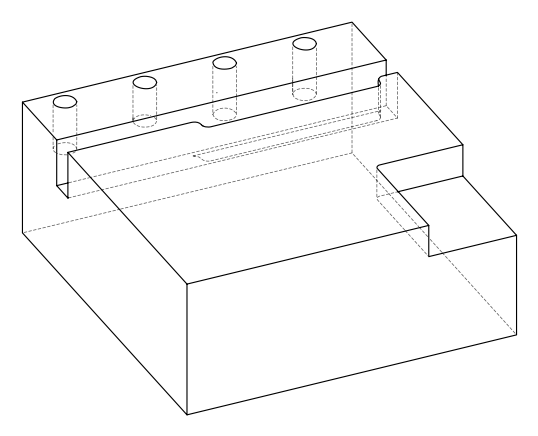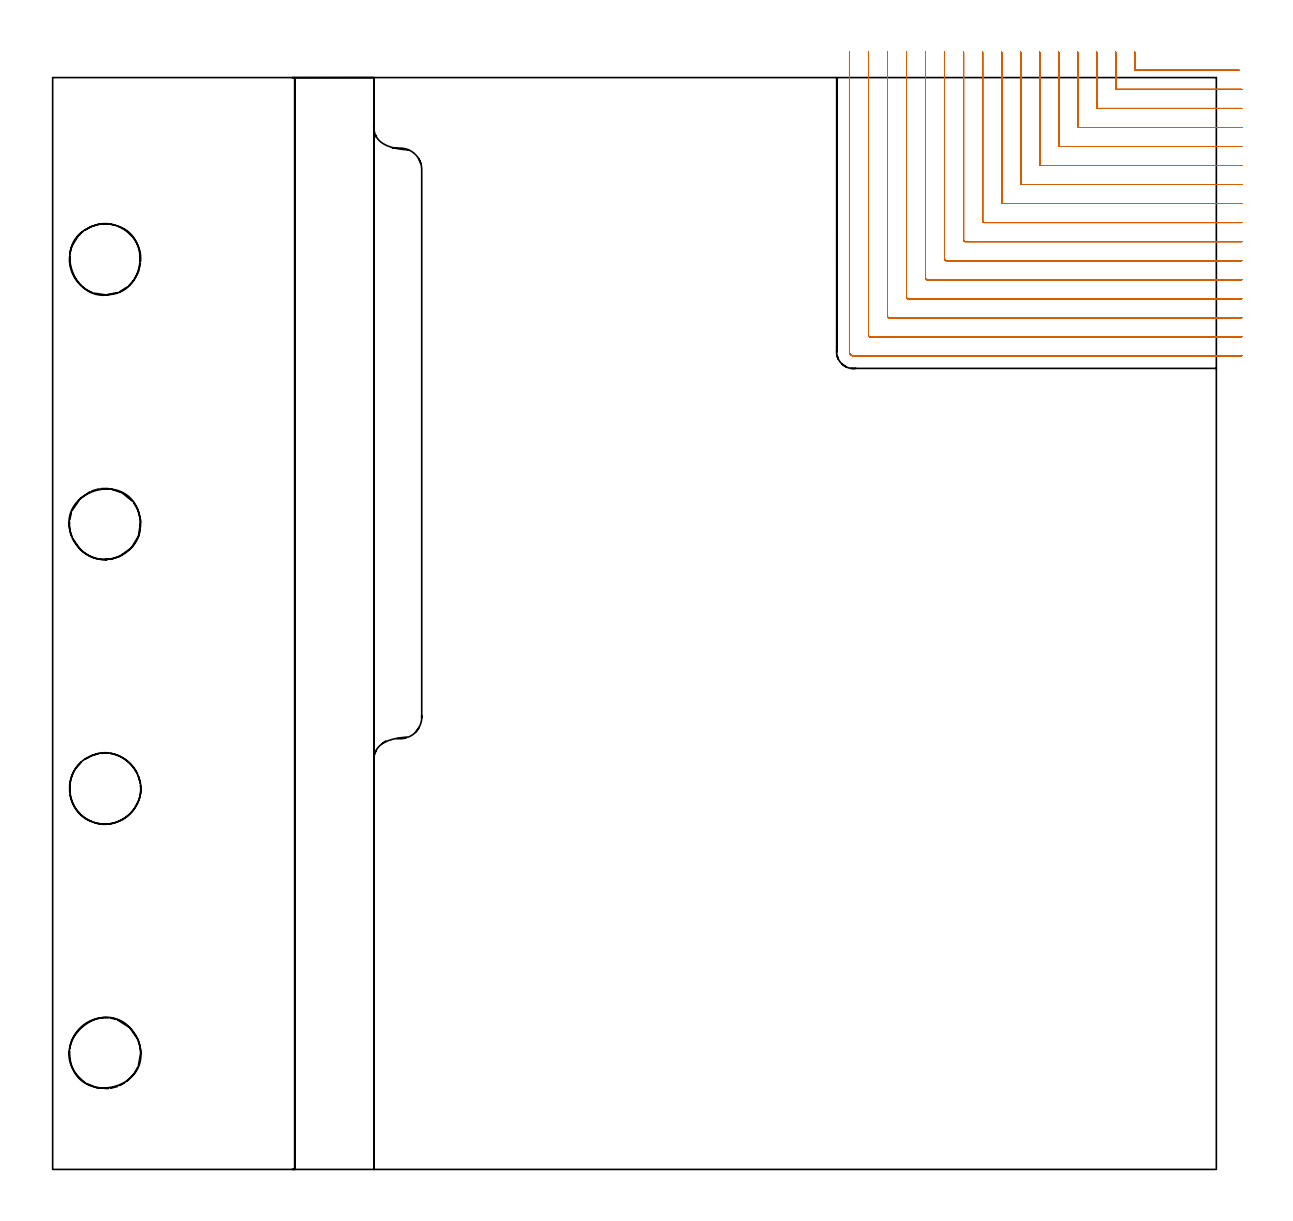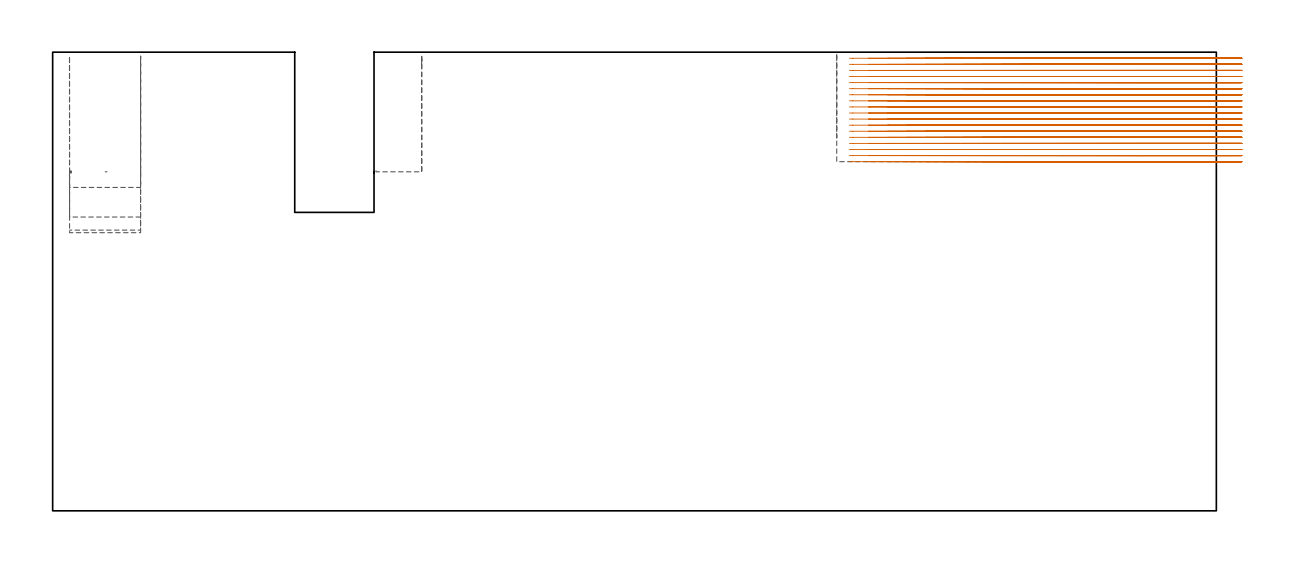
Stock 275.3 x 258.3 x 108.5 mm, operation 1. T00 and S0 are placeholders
(PLAN: 7 operations, 3 tool changes, 97.9 min)
(1 MILL_CORNER_NOTCH_RECTANGULAR | CORNER_NOTCH_RECTANGULAR | NXT0201_008 | Follow Part, ap 1.5, ae 75% | 62.71 min | 159947 mm3)
(2 MILL_OPEN_POCKET | POCKET_OPEN | NXT0201_010 | Follow Part, ap 2.5, ae 75% | 27.7 min | 206511 mm3)
(3 MILL_RECTANGULAR_SLOT | SLOT_RECTANGULAR | NXT0201_012 | Follow Part, ap 4, ae 75% | 3.57 min | 46383 mm3)
(4 MILL_BLIND_HOLE_FROM_SOLID_MATERIAL | STEP1POCKET | NXT0201_011 | Spiral | 0.98 min | 2378 mm3)
(5 MILL_BLIND_HOLE_FROM_SOLID_MATERIAL_1 | STEP1POCKET_1 | NXT0201_011 | Spiral | 0.78 min | 836 mm3)
(6 MILL_BLIND_HOLE_FROM_SOLID_MATERIAL_2 | STEP1POCKET_2 | NXT0201_011 | Spiral | 1.08 min | 3192 mm3)
(7 MILL_BLIND_HOLE_FROM_SOLID_MATERIAL_3 | STEP1POCKET_3 | NXT0201_011 | Spiral | 1.08 min | 3063 mm3)
(TOOL NXT0201_008 | ENDMILL 6mm [2P460-0600-NA 1630] | D6 FL26 Z6)
(TOOL NXT0201_010 | ENDMILL 10mm [2P460-1000-NA 1630] | D10 FL30 Z6)
(TOOL NXT0201_012 | ENDMILL 16mm [2P460-1600-NA 1630] | D16 FL38 Z6)
(TOOL NXT0201_011 | ENDMILL 12mm [2P460-1200-NA 1630] | D12 FL38 Z6)
(OP 1 MILL_CORNER_NOTCH_RECTANGULAR)
G17 G21 G94 G90
T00 M6
G54
G17 G0 G90 X256. Y264.3 S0 M3
G43 Z118.5 H1
Z107.061
G94 G1 Y261.3 F250.
Y260.296 F500.
G3 X256.296 Y260. R0.3
G1 X277.772
X280.772 F250.
G0 Z118.5
X251.5 Y264.3
Z107.061
G1 Y261.3
Y255.796 F500.
G3 X251.796 Y255.5 R0.3
G1 X278.3
X281.3 F250.
G0 Z118.5
X247. Y264.3
Z107.061
G1 Y261.3
Y251.296 F500.
G3 X247.296 Y251. R0.3
G1 X278.3
X281.3 F250.
G0 Z118.5
X242.5 Y264.3
Z107.061
G1 Y261.3
Y246.796 F500.
G3 X242.796 Y246.5 R0.3
G1 X278.3
X281.3 F250.
G0 Z118.5
X238. Y264.3
Z107.061
G1 Y261.3
Y242.296 F500.
G3 X238.296 Y242. R0.3
G1 X278.3
X281.3 F250.
G0 Z118.5
X233.5 Y264.3
Z107.061
G1 Y261.3
Y237.796 F500.
G3 X233.796 Y237.5 R0.3
G1 X278.3
X281.3 F250.
G0 Z118.5
X229. Y264.3
Z107.061
G1 Y261.3
Y233.297 F500.
G3 X229.297 Y233. R0.3
G1 X278.3
X281.3 F250.
G0 Z118.5
X224.5 Y264.3
Z107.061
G1 Y261.3
Y228.797 F500.
G3 X224.797 Y228.5 R0.3
G1 X278.3
X281.3 F250.
G0 Z118.5
X220. Y264.3
Z107.061
G1 Y261.3
Y224.297 F500.
G3 X220.297 Y224. R0.3
G1 X278.3
X281.3 F250.
G0 Z118.5
X215.5 Y264.3
Z107.061
G1 Y261.3
Y219.797 F500.
G3 X215.797 Y219.5 R0.3
G1 X278.3
X281.3 F250.
G0 Z118.5
X211. Y264.3
Z107.061
G1 Y261.3
Y215.297 F500.
G3 X211.297 Y215. R0.3
G1 X278.3
X281.3 F250.
G0 Z118.5
X206.5 Y264.3
Z107.061
G1 Y261.3
Y210.797 F500.
G3 X206.797 Y210.5 R0.3
G1 X278.3
X281.3 F250.
G0 Z118.5
X202. Y264.3
Z107.061
G1 Y261.3
Y206.298 F500.
G3 X202.298 Y206. R0.3
G1 X278.3
X281.3 F250.
G0 Z118.5
X197.5 Y264.3
Z107.061
G1 Y261.3
Y201.798 F500.
G3 X197.798 Y201.5 R0.3
G1 X278.3
X281.3 F250.
G0 Z118.5
X193. Y264.3
Z107.061
G1 Y261.3
Y197.298 F500.
G3 X193.298 Y197. R0.3
G1 X278.3
X281.3 F250.
G0 Z118.5
X188.5 Y264.3
Z107.061
G1 Y261.3
Y193.3 F500.
G3 X189.3 Y192.5 R0.8
G1 X278.3
X281.3 F250.
G0 Z118.5
X256. Y264.3
Z105.622
G1 Y261.3
Y260.296 F500.
G3 X256.296 Y260. R0.3
G1 X277.772
X280.772 F250.
G0 Z118.5
X251.5 Y264.3
Z105.622
G1 Y261.3
Y255.796 F500.
G3 X251.796 Y255.5 R0.3
G1 X278.3
X281.3 F250.
G0 Z118.5
X247. Y264.3
Z105.622
G1 Y261.3
Y251.296 F500.
G3 X247.296 Y251. R0.3
G1 X278.3
X281.3 F250.
G0 Z118.5
X242.5 Y264.3
Z105.622
G1 Y261.3
Y246.796 F500.
G3 X242.796 Y246.5 R0.3
G1 X278.3
X281.3 F250.
G0 Z118.5
X238. Y264.3
Z105.622
G1 Y261.3
Y242.296 F500.
G3 X238.296 Y242. R0.3
G1 X278.3
X281.3 F250.
G0 Z118.5
X233.5 Y264.3
Z105.622
G1 Y261.3
Y237.796 F500.
G3 X233.796 Y237.5 R0.3
G1 X278.3
X281.3 F250.
G0 Z118.5
X229. Y264.3
Z105.622
G1 Y261.3
Y233.297 F500.
G3 X229.297 Y233. R0.3
G1 X278.3
X281.3 F250.
G0 Z118.5
X224.5 Y264.3
Z105.622
G1 Y261.3
Y228.797 F500.
G3 X224.797 Y228.5 R0.3
G1 X278.3
X281.3 F250.
G0 Z118.5
X220. Y264.3
Z105.622
G1 Y261.3
Y224.297 F500.
G3 X220.297 Y224. R0.3
G1 X278.3
X281.3 F250.
G0 Z118.5
X215.5 Y264.3
Z105.622
G1 Y261.3
Y219.797 F500.
G3 X215.797 Y219.5 R0.3
G1 X278.3
X281.3 F250.
G0 Z118.5
X211. Y264.3
Z105.622
G1 Y261.3
Y215.297 F500.
G3 X211.297 Y215. R0.3
G1 X278.3
X281.3 F250.
G0 Z118.5
X206.5 Y264.3
Z105.622
G1 Y261.3
Y210.797 F500.
G3 X206.797 Y210.5 R0.3
G1 X278.3
X281.3 F250.
G0 Z118.5
X202. Y264.3
Z105.622
G1 Y261.3
Y206.298 F500.
G3 X202.298 Y206. R0.3
G1 X278.3
X281.3 F250.
G0 Z118.5
X197.5 Y264.3
Z105.622
G1 Y261.3
Y201.798 F500.
G3 X197.798 Y201.5 R0.3
G1 X278.3
X281.3 F250.
G0 Z118.5
X193. Y264.3
Z105.622
G1 Y261.3
Y197.298 F500.
G3 X193.298 Y197. R0.3
G1 X278.3
X281.3 F250.
G0 Z118.5
X188.5 Y264.3
Z105.622
G1 Y261.3
Y193.3 F500.
G3 X189.3 Y192.5 R0.8
G1 X278.3
X281.3 F250.
G0 Z118.5
X256. Y264.3
Z104.183
G1 Y261.3
Y260.296 F500.
G3 X256.296 Y260. R0.3
G1 X277.772
X280.772 F250.
G0 Z118.5
X251.5 Y264.3
Z104.183
G1 Y261.3
Y255.796 F500.
G3 X251.796 Y255.5 R0.3
G1 X278.3
X281.3 F250.
G0 Z118.5
X247. Y264.3
Z104.183
G1 Y261.3
Y251.296 F500.
G3 X247.296 Y251. R0.3
G1 X278.3
X281.3 F250.
G0 Z118.5
X242.5 Y264.3
Z104.183
G1 Y261.3
Y246.796 F500.
G3 X242.796 Y246.5 R0.3
G1 X278.3
X281.3 F250.
G0 Z118.5
X238. Y264.3
Z104.183
G1 Y261.3
Y242.296 F500.
G3 X238.296 Y242. R0.3
G1 X278.3
X281.3 F250.
G0 Z118.5
X233.5 Y264.3
Z104.183
G1 Y261.3
Y237.796 F500.
G3 X233.796 Y237.5 R0.3
G1 X278.3
X281.3 F250.
G0 Z118.5
X229. Y264.3
Z104.183
G1 Y261.3
Y233.297 F500.
G3 X229.297 Y233. R0.3
G1 X278.3
X281.3 F250.
G0 Z118.5
X224.5 Y264.3
Z104.183
G1 Y261.3
Y228.797 F500.
G3 X224.797 Y228.5 R0.3
G1 X278.3
X281.3 F250.
G0 Z118.5
X220. Y264.3
Z104.183
G1 Y261.3
Y224.297 F500.
G3 X220.297 Y224. R0.3
G1 X278.3
X281.3 F250.
G0 Z118.5
X215.5 Y264.3
Z104.183
G1 Y261.3
Y219.797 F500.
G3 X215.797 Y219.5 R0.3
G1 X278.3
X281.3 F250.
G0 Z118.5
X211. Y264.3
Z104.183
G1 Y261.3
Y215.297 F500.
G3 X211.297 Y215. R0.3
G1 X278.3
X281.3 F250.
G0 Z118.5
X206.5 Y264.3
Z104.183
G1 Y261.3
Y210.797 F500.
G3 X206.797 Y210.5 R0.3
G1 X278.3
X281.3 F250.
G0 Z118.5
X202. Y264.3
Z104.183
G1 Y261.3
Y206.298 F500.
G3 X202.298 Y206. R0.3
G1 X278.3
X281.3 F250.
G0 Z118.5
X197.5 Y264.3
Z104.183
G1 Y261.3
Y201.798 F500.
G3 X197.798 Y201.5 R0.3
G1 X278.3
X281.3 F250.
G0 Z118.5
X193. Y264.3
Z104.183
G1 Y261.3
Y197.298 F500.
G3 X193.298 Y197. R0.3
G1 X278.3
X281.3 F250.
G0 Z118.5
X188.5 Y264.3
Z104.183
G1 Y261.3
Y193.3 F500.
G3 X189.3 Y192.5 R0.8
G1 X278.3
X281.3 F250.
G0 Z118.5
X256. Y264.3
Z102.744
G1 Y261.3
Y260.296 F500.
G3 X256.296 Y260. R0.3
G1 X277.772
X280.772 F250.
G0 Z118.5
X251.5 Y264.3
Z102.744
G1 Y261.3
Y255.796 F500.
G3 X251.796 Y255.5 R0.3
G1 X278.3
X281.3 F250.
G0 Z118.5
X247. Y264.3
Z102.744
G1 Y261.3
Y251.296 F500.
G3 X247.296 Y251. R0.3
G1 X278.3
X281.3 F250.
G0 Z118.5
X242.5 Y264.3
Z102.744
G1 Y261.3
Y246.796 F500.
G3 X242.796 Y246.5 R0.3
G1 X278.3
X281.3 F250.
G0 Z118.5
X238. Y264.3
Z102.744
G1 Y261.3
Y242.296 F500.
G3 X238.296 Y242. R0.3
G1 X278.3
X281.3 F250.
G0 Z118.5
X233.5 Y264.3
Z102.744
G1 Y261.3
Y237.796 F500.
G3 X233.796 Y237.5 R0.3
G1 X278.3
X281.3 F250.
G0 Z118.5
X229. Y264.3
Z102.744
G1 Y261.3
Y233.297 F500.
G3 X229.297 Y233. R0.3
G1 X278.3
X281.3 F250.
G0 Z118.5
X224.5 Y264.3
Z102.744
G1 Y261.3
Y228.797 F500.
G3 X224.797 Y228.5 R0.3
G1 X278.3
X281.3 F250.
G0 Z118.5
X220. Y264.3
Z102.744
G1 Y261.3
Y224.297 F500.
G3 X220.297 Y224. R0.3
G1 X278.3
X281.3 F250.
G0 Z118.5
X215.5 Y264.3
Z102.744
G1 Y261.3
Y219.797 F500.
G3 X215.797 Y219.5 R0.3
G1 X278.3
X281.3 F250.
G0 Z118.5
X211. Y264.3
Z102.744
G1 Y261.3
Y215.297 F500.
G3 X211.297 Y215. R0.3
G1 X278.3
X281.3 F250.
G0 Z118.5
X206.5 Y264.3
Z102.744
G1 Y261.3
Y210.797 F500.
G3 X206.797 Y210.5 R0.3
G1 X278.3
X281.3 F250.
G0 Z118.5
X202. Y264.3
Z102.744
G1 Y261.3
Y206.298 F500.
G3 X202.298 Y206. R0.3
G1 X278.3
X281.3 F250.
G0 Z118.5
X197.5 Y264.3
Z102.744
G1 Y261.3
Y201.798 F500.
G3 X197.798 Y201.5 R0.3
G1 X278.3
X281.3 F250.
G0 Z118.5
X193. Y264.3
Z102.744
G1 Y261.3
Y197.298 F500.
G3 X193.298 Y197. R0.3
G1 X278.3
X281.3 F250.
G0 Z118.5
X188.5 Y264.3
Z102.744
G1 Y261.3
Y193.3 F500.
G3 X189.3 Y192.5 R0.8
G1 X278.3
X281.3 F250.
G0 Z118.5
X256. Y264.3
Z101.305
G1 Y261.3
Y260.296 F500.
G3 X256.296 Y260. R0.3
G1 X277.772
X280.772 F250.
G0 Z118.5
X251.5 Y264.3
Z101.305
G1 Y261.3
Y255.796 F500.
G3 X251.796 Y255.5 R0.3
G1 X278.3
X281.3 F250.
G0 Z118.5
X247. Y264.3
Z101.305
G1 Y261.3
Y251.296 F500.
G3 X247.296 Y251. R0.3
G1 X278.3
X281.3 F250.
G0 Z118.5
X242.5 Y264.3
Z101.305
G1 Y261.3
Y246.796 F500.
G3 X242.796 Y246.5 R0.3
G1 X278.3
X281.3 F250.
G0 Z118.5
X238. Y264.3
Z101.305
G1 Y261.3
Y242.296 F500.
G3 X238.296 Y242. R0.3
G1 X278.3
X281.3 F250.
G0 Z118.5
X233.5 Y264.3
Z101.305
G1 Y261.3
Y237.796 F500.
G3 X233.796 Y237.5 R0.3
G1 X278.3
X281.3 F250.
G0 Z118.5
X229. Y264.3
Z101.305
G1 Y261.3
Y233.297 F500.
G3 X229.297 Y233. R0.3
G1 X278.3
X281.3 F250.
G0 Z118.5
X224.5 Y264.3
Z101.305
G1 Y261.3
Y228.797 F500.
G3 X224.797 Y228.5 R0.3
G1 X278.3
X281.3 F250.
G0 Z118.5
X220. Y264.3
Z101.305
G1 Y261.3
Y224.297 F500.
G3 X220.297 Y224. R0.3
G1 X278.3
X281.3 F250.
G0 Z118.5
X215.5 Y264.3
Z101.305
G1 Y261.3
Y219.797 F500.
G3 X215.797 Y219.5 R0.3
G1 X278.3
X281.3 F250.
G0 Z118.5
X211. Y264.3
Z101.305
G1 Y261.3
Y215.297 F500.
G3 X211.297 Y215. R0.3
G1 X278.3
X281.3 F250.
G0 Z118.5
X206.5 Y264.3
Z101.305
G1 Y261.3
Y210.797 F500.
G3 X206.797 Y210.5 R0.3
G1 X278.3
X281.3 F250.
G0 Z118.5
X202. Y264.3
Z101.305
G1 Y261.3
Y206.298 F500.
G3 X202.298 Y206. R0.3
G1 X278.3
X281.3 F250.
G0 Z118.5
X197.5 Y264.3
Z101.305
G1 Y261.3
Y201.798 F500.
G3 X197.798 Y201.5 R0.3
G1 X278.3
X281.3 F250.
G0 Z118.5
X193. Y264.3
Z101.305
G1 Y261.3
Y197.298 F500.
G3 X193.298 Y197. R0.3
G1 X278.3
X281.3 F250.
G0 Z118.5
X188.5 Y264.3
Z101.305
G1 Y261.3
Y193.3 F500.
G3 X189.3 Y192.5 R0.8
G1 X278.3
X281.3 F250.
G0 Z118.5
X256. Y264.3
Z99.867
G1 Y261.3
Y260.296 F500.
G3 X256.296 Y260. R0.3
G1 X277.772
X280.772 F250.
G0 Z118.5
X251.5 Y264.3
Z99.867
G1 Y261.3
Y255.796 F500.
G3 X251.796 Y255.5 R0.3
G1 X278.3
X281.3 F250.
G0 Z118.5
X247. Y264.3
Z99.867
G1 Y261.3
Y251.296 F500.
G3 X247.296 Y251. R0.3
G1 X278.3
X281.3 F250.
G0 Z118.5
X242.5 Y264.3
Z99.867
G1 Y261.3
Y246.796 F500.
G3 X242.796 Y246.5 R0.3
G1 X278.3
X281.3 F250.
G0 Z118.5
X238. Y264.3
Z99.867
G1 Y261.3
Y242.296 F500.
G3 X238.296 Y242. R0.3
G1 X278.3
X281.3 F250.
G0 Z118.5
X233.5 Y264.3
Z99.867
G1 Y261.3
Y237.796 F500.
G3 X233.796 Y237.5 R0.3
G1 X278.3
X281.3 F250.
G0 Z118.5
X229. Y264.3
Z99.867
G1 Y261.3
Y233.297 F500.
G3 X229.297 Y233. R0.3
G1 X278.3
X281.3 F250.
G0 Z118.5
X224.5 Y264.3
Z99.867
G1 Y261.3
Y228.797 F500.
G3 X224.797 Y228.5 R0.3
G1 X278.3
X281.3 F250.
G0 Z118.5
X220. Y264.3
Z99.867
G1 Y261.3
Y224.297 F500.
G3 X220.297 Y224. R0.3
G1 X278.3
X281.3 F250.
G0 Z118.5
X215.5 Y264.3
Z99.867
G1 Y261.3
Y219.797 F500.
G3 X215.797 Y219.5 R0.3
G1 X278.3
X281.3 F250.
G0 Z118.5
X211. Y264.3
Z99.867
G1 Y261.3
Y215.297 F500.
G3 X211.297 Y215. R0.3
G1 X278.3
X281.3 F250.
G0 Z118.5
X206.5 Y264.3
Z99.867
G1 Y261.3
Y210.797 F500.
G3 X206.797 Y210.5 R0.3
G1 X278.3
X281.3 F250.
G0 Z118.5
X202. Y264.3
Z99.867
G1 Y261.3
Y206.298 F500.
G3 X202.298 Y206. R0.3
G1 X278.3
X281.3 F250.
G0 Z118.5
X197.5 Y264.3
Z99.867
G1 Y261.3
Y201.798 F500.
G3 X197.798 Y201.5 R0.3
G1 X278.3
X281.3 F250.
G0 Z118.5
X193. Y264.3
Z99.867
G1 Y261.3
Y197.298 F500.
G3 X193.298 Y197. R0.3
G1 X278.3
X281.3 F250.
G0 Z118.5
X188.5 Y264.3
Z99.867
G1 Y261.3
Y193.3 F500.
G3 X189.3 Y192.5 R0.8
G1 X278.3
X281.3 F250.
G0 Z118.5
X256. Y264.3
Z98.428
G1 Y261.3
Y260.296 F500.
G3 X256.296 Y260. R0.3
G1 X277.772
X280.772 F250.
G0 Z118.5
X251.5 Y264.3
Z98.428
G1 Y261.3
Y255.796 F500.
G3 X251.796 Y255.5 R0.3
G1 X278.3
X281.3 F250.
G0 Z118.5
X247. Y264.3
Z98.428
G1 Y261.3
Y251.296 F500.
G3 X247.296 Y251. R0.3
G1 X278.3
X281.3 F250.
G0 Z118.5
X242.5 Y264.3
Z98.428
G1 Y261.3
Y246.796 F500.
G3 X242.796 Y246.5 R0.3
G1 X278.3
X281.3 F250.
G0 Z118.5
X238. Y264.3
Z98.428
G1 Y261.3
Y242.296 F500.
G3 X238.296 Y242. R0.3
G1 X278.3
X281.3 F250.
G0 Z118.5
X233.5 Y264.3
Z98.428
G1 Y261.3
Y237.796 F500.
G3 X233.796 Y237.5 R0.3
G1 X278.3
X281.3 F250.
G0 Z118.5
X229. Y264.3
Z98.428
G1 Y261.3
Y233.297 F500.
G3 X229.297 Y233. R0.3
G1 X278.3
X281.3 F250.
G0 Z118.5
X224.5 Y264.3
Z98.428
G1 Y261.3
Y228.797 F500.
G3 X224.797 Y228.5 R0.3
G1 X278.3
X281.3 F250.
G0 Z118.5
X220. Y264.3
Z98.428
G1 Y261.3
Y224.297 F500.
G3 X220.297 Y224. R0.3
G1 X278.3
X281.3 F250.
G0 Z118.5
X215.5 Y264.3
Z98.428
G1 Y261.3
Y219.797 F500.
G3 X215.797 Y219.5 R0.3
G1 X278.3
X281.3 F250.
G0 Z118.5
X211. Y264.3
Z98.428
G1 Y261.3
Y215.297 F500.
G3 X211.297 Y215. R0.3
G1 X278.3
X281.3 F250.
G0 Z118.5
X206.5 Y264.3
Z98.428
G1 Y261.3
Y210.797 F500.
G3 X206.797 Y210.5 R0.3
G1 X278.3
X281.3 F250.
G0 Z118.5
X202. Y264.3
Z98.428
G1 Y261.3
Y206.298 F500.
G3 X202.298 Y206. R0.3
G1 X278.3
X281.3 F250.
G0 Z118.5
X197.5 Y264.3
Z98.428
G1 Y261.3
Y201.798 F500.
G3 X197.798 Y201.5 R0.3
G1 X278.3
X281.3 F250.
G0 Z118.5
X193. Y264.3
Z98.428
G1 Y261.3
Y197.298 F500.
G3 X193.298 Y197. R0.3
G1 X278.3
X281.3 F250.
G0 Z118.5
X188.5 Y264.3
Z98.428
G1 Y261.3
Y193.3 F500.
G3 X189.3 Y192.5 R0.8
G1 X278.3
X281.3 F250.
G0 Z118.5
X256. Y264.3
Z96.989
G1 Y261.3
Y260.296 F500.
G3 X256.296 Y260. R0.3
G1 X277.772
X280.772 F250.
G0 Z118.5
X251.5 Y264.3
Z96.989
G1 Y261.3
Y255.796 F500.
G3 X251.796 Y255.5 R0.3
G1 X278.3
X281.3 F250.
G0 Z118.5
X247. Y264.3
Z96.989
G1 Y261.3
Y251.296 F500.
G3 X247.296 Y251. R0.3
G1 X278.3
X281.3 F250.
G0 Z118.5
X242.5 Y264.3
Z96.989
G1 Y261.3
Y246.796 F500.
G3 X242.796 Y246.5 R0.3
G1 X278.3
X281.3 F250.
G0 Z118.5
X238. Y264.3
Z96.989
G1 Y261.3
Y242.296 F500.
G3 X238.296 Y242. R0.3
G1 X278.3
X281.3 F250.
G0 Z118.5
X233.5 Y264.3
Z96.989
G1 Y261.3
Y237.796 F500.
G3 X233.796 Y237.5 R0.3
G1 X278.3
X281.3 F250.
G0 Z118.5
X229. Y264.3
Z96.989
G1 Y261.3
Y233.297 F500.
G3 X229.297 Y233. R0.3
G1 X278.3
X281.3 F250.
G0 Z118.5
X224.5 Y264.3
Z96.989
G1 Y261.3
Y228.797 F500.
G3 X224.797 Y228.5 R0.3
G1 X278.3
X281.3 F250.
G0 Z118.5
X220. Y264.3
Z96.989
G1 Y261.3
Y224.297 F500.
G3 X220.297 Y224. R0.3
G1 X278.3
X281.3 F250.
G0 Z118.5
X215.5 Y264.3
Z96.989
G1 Y261.3
Y219.797 F500.
G3 X215.797 Y219.5 R0.3
G1 X278.3
X281.3 F250.
G0 Z118.5
X211. Y264.3
Z96.989
G1 Y261.3
Y215.297 F500.
G3 X211.297 Y215. R0.3
G1 X278.3
X281.3 F250.
G0 Z118.5
X206.5 Y264.3
Z96.989
G1 Y261.3
Y210.797 F500.
G3 X206.797 Y210.5 R0.3
G1 X278.3
X281.3 F250.
G0 Z118.5
X202. Y264.3
Z96.989
G1 Y261.3
Y206.298 F500.
G3 X202.298 Y206. R0.3
G1 X278.3
X281.3 F250.
G0 Z118.5
X197.5 Y264.3
Z96.989
G1 Y261.3
Y201.798 F500.
G3 X197.798 Y201.5 R0.3
G1 X278.3
X281.3 F250.
G0 Z118.5
X193. Y264.3
Z96.989
G1 Y261.3
Y197.298 F500.
G3 X193.298 Y197. R0.3
G1 X278.3
X281.3 F250.
G0 Z118.5
X188.5 Y264.3
Z96.989
G1 Y261.3
Y193.3 F500.
G3 X189.3 Y192.5 R0.8
G1 X278.3
X281.3 F250.
G0 Z118.5
X256. Y264.3
Z95.55
G1 Y261.3
Y260.296 F500.
G3 X256.296 Y260. R0.3
G1 X277.772
X280.772 F250.
G0 Z118.5
X251.5 Y264.3
Z95.55
G1 Y261.3
Y255.796 F500.
G3 X251.796 Y255.5 R0.3
G1 X278.3
X281.3 F250.
G0 Z118.5
X247. Y264.3
Z95.55
G1 Y261.3
Y251.296 F500.
G3 X247.296 Y251. R0.3
G1 X278.3
X281.3 F250.
G0 Z118.5
X242.5 Y264.3
Z95.55
G1 Y261.3
Y246.796 F500.
G3 X242.796 Y246.5 R0.3
G1 X278.3
X281.3 F250.
G0 Z118.5
X238. Y264.3
Z95.55
G1 Y261.3
Y242.296 F500.
G3 X238.296 Y242. R0.3
G1 X278.3
X281.3 F250.
G0 Z118.5
X233.5 Y264.3
Z95.55
G1 Y261.3
Y237.796 F500.
G3 X233.796 Y237.5 R0.3
G1 X278.3
X281.3 F250.
G0 Z118.5
X229. Y264.3
Z95.55
G1 Y261.3
Y233.297 F500.
G3 X229.297 Y233. R0.3
G1 X278.3
X281.3 F250.
G0 Z118.5
X224.5 Y264.3
Z95.55
G1 Y261.3
Y228.797 F500.
G3 X224.797 Y228.5 R0.3
G1 X278.3
X281.3 F250.
G0 Z118.5
X220. Y264.3
Z95.55
G1 Y261.3
Y224.297 F500.
G3 X220.297 Y224. R0.3
G1 X278.3
X281.3 F250.
G0 Z118.5
X215.5 Y264.3
Z95.55
G1 Y261.3
Y219.797 F500.
G3 X215.797 Y219.5 R0.3
G1 X278.3
X281.3 F250.
G0 Z118.5
X211. Y264.3
Z95.55
G1 Y261.3
Y215.297 F500.
G3 X211.297 Y215. R0.3
G1 X278.3
X281.3 F250.
G0 Z118.5
X206.5 Y264.3
Z95.55
G1 Y261.3
Y210.797 F500.
G3 X206.797 Y210.5 R0.3
G1 X278.3
X281.3 F250.
G0 Z118.5
X202. Y264.3
Z95.55
G1 Y261.3
Y206.298 F500.
G3 X202.298 Y206. R0.3
G1 X278.3
X281.3 F250.
G0 Z118.5
X197.5 Y264.3
Z95.55
G1 Y261.3
Y201.798 F500.
G3 X197.798 Y201.5 R0.3
G1 X278.3
X281.3 F250.
G0 Z118.5
X193. Y264.3
Z95.55
G1 Y261.3
Y197.298 F500.
G3 X193.298 Y197. R0.3
G1 X278.3
X281.3 F250.
G0 Z118.5
X188.5 Y264.3
Z95.55
G1 Y261.3
Y193.3 F500.
G3 X189.3 Y192.5 R0.8
G1 X278.3
X281.3 F250.
G0 Z118.5
X256. Y264.3
Z94.111
G1 Y261.3
Y260.296 F500.
G3 X256.296 Y260. R0.3
G1 X277.772
X280.772 F250.
G0 Z118.5
X251.5 Y264.3
Z94.111
G1 Y261.3
Y255.796 F500.
G3 X251.796 Y255.5 R0.3
G1 X278.3
X281.3 F250.
G0 Z118.5
X247. Y264.3
Z94.111
G1 Y261.3
Y251.296 F500.
G3 X247.296 Y251. R0.3
G1 X278.3
X281.3 F250.
G0 Z118.5
X242.5 Y264.3
Z94.111
G1 Y261.3
Y246.796 F500.
G3 X242.796 Y246.5 R0.3
G1 X278.3
X281.3 F250.
G0 Z118.5
X238. Y264.3
Z94.111
G1 Y261.3
Y242.296 F500.
G3 X238.296 Y242. R0.3
G1 X278.3
X281.3 F250.
G0 Z118.5
X233.5 Y264.3
Z94.111
G1 Y261.3
Y237.796 F500.
G3 X233.796 Y237.5 R0.3
G1 X278.3
X281.3 F250.
G0 Z118.5
X229. Y264.3
Z94.111
G1 Y261.3
Y233.297 F500.
G3 X229.297 Y233. R0.3
G1 X278.3
X281.3 F250.
G0 Z118.5
X224.5 Y264.3
Z94.111
G1 Y261.3
Y228.797 F500.
G3 X224.797 Y228.5 R0.3
G1 X278.3
X281.3 F250.
G0 Z118.5
X220. Y264.3
Z94.111
G1 Y261.3
Y224.297 F500.
G3 X220.297 Y224. R0.3
G1 X278.3
X281.3 F250.
G0 Z118.5
X215.5 Y264.3
Z94.111
G1 Y261.3
Y219.797 F500.
G3 X215.797 Y219.5 R0.3
G1 X278.3
X281.3 F250.
G0 Z118.5
X211. Y264.3
Z94.111
G1 Y261.3
Y215.297 F500.
G3 X211.297 Y215. R0.3
G1 X278.3
X281.3 F250.
G0 Z118.5
X206.5 Y264.3
Z94.111
G1 Y261.3
Y210.797 F500.
G3 X206.797 Y210.5 R0.3
G1 X278.3
X281.3 F250.
G0 Z118.5
X202. Y264.3
Z94.111
G1 Y261.3
Y206.298 F500.
G3 X202.298 Y206. R0.3
G1 X278.3
X281.3 F250.
G0 Z118.5
X197.5 Y264.3
Z94.111
G1 Y261.3
Y201.798 F500.
G3 X197.798 Y201.5 R0.3
G1 X278.3
X281.3 F250.
G0 Z118.5
X193. Y264.3
Z94.111
G1 Y261.3
Y197.298 F500.
G3 X193.298 Y197. R0.3
G1 X278.3
X281.3 F250.
G0 Z118.5
X188.5 Y264.3
Z94.111
G1 Y261.3
Y193.3 F500.
G3 X189.3 Y192.5 R0.8
G1 X278.3
X281.3 F250.
G0 Z118.5
X256. Y264.3
Z92.672
G1 Y261.3
Y260.296 F500.
G3 X256.296 Y260. R0.3
G1 X277.772
X280.772 F250.
G0 Z118.5
X251.5 Y264.3
Z92.672
G1 Y261.3
Y255.796 F500.
G3 X251.796 Y255.5 R0.3
G1 X278.3
X281.3 F250.
G0 Z118.5
X247. Y264.3
Z92.672
G1 Y261.3
Y251.296 F500.
G3 X247.296 Y251. R0.3
G1 X278.3
X281.3 F250.
G0 Z118.5
X242.5 Y264.3
Z92.672
G1 Y261.3
Y246.796 F500.
G3 X242.796 Y246.5 R0.3
G1 X278.3
X281.3 F250.
G0 Z118.5
X238. Y264.3
Z92.672
G1 Y261.3
Y242.296 F500.
G3 X238.296 Y242. R0.3
G1 X278.3
X281.3 F250.
G0 Z118.5
X233.5 Y264.3
Z92.672
G1 Y261.3
Y237.796 F500.
G3 X233.796 Y237.5 R0.3
G1 X278.3
X281.3 F250.
G0 Z118.5
X229. Y264.3
Z92.672
G1 Y261.3
Y233.297 F500.
G3 X229.297 Y233. R0.3
G1 X278.3
X281.3 F250.
G0 Z118.5
X224.5 Y264.3
Z92.672
G1 Y261.3
Y228.797 F500.
G3 X224.797 Y228.5 R0.3
G1 X278.3
X281.3 F250.
G0 Z118.5
X220. Y264.3
Z92.672
G1 Y261.3
Y224.297 F500.
G3 X220.297 Y224. R0.3
G1 X278.3
X281.3 F250.
G0 Z118.5
X215.5 Y264.3
Z92.672
G1 Y261.3
Y219.797 F500.
G3 X215.797 Y219.5 R0.3
G1 X278.3
X281.3 F250.
G0 Z118.5
X211. Y264.3
Z92.672
G1 Y261.3
Y215.297 F500.
G3 X211.297 Y215. R0.3
G1 X278.3
X281.3 F250.
G0 Z118.5
X206.5 Y264.3
Z92.672
G1 Y261.3
Y210.797 F500.
G3 X206.797 Y210.5 R0.3
G1 X278.3
X281.3 F250.
G0 Z118.5
X202. Y264.3
Z92.672
G1 Y261.3
Y206.298 F500.
G3 X202.298 Y206. R0.3
G1 X278.3
X281.3 F250.
G0 Z118.5
X197.5 Y264.3
Z92.672
G1 Y261.3
Y201.798 F500.
G3 X197.798 Y201.5 R0.3
G1 X278.3
X281.3 F250.
G0 Z118.5
X193. Y264.3
Z92.672
G1 Y261.3
Y197.298 F500.
G3 X193.298 Y197. R0.3
G1 X278.3
X281.3 F250.
G0 Z118.5
X188.5 Y264.3
Z92.672
G1 Y261.3
Y193.3 F500.
G3 X189.3 Y192.5 R0.8
G1 X278.3
X281.3 F250.
G0 Z118.5
X256. Y264.3
Z91.233
G1 Y261.3
Y260.296 F500.
G3 X256.296 Y260. R0.3
G1 X277.772
X280.772 F250.
G0 Z118.5
X251.5 Y264.3
Z91.233
G1 Y261.3
Y255.796 F500.
G3 X251.796 Y255.5 R0.3
G1 X278.3
X281.3 F250.
G0 Z118.5
X247. Y264.3
Z91.233
G1 Y261.3
Y251.296 F500.
G3 X247.296 Y251. R0.3
G1 X278.3
X281.3 F250.
G0 Z118.5
X242.5 Y264.3
Z91.233
G1 Y261.3
Y246.796 F500.
G3 X242.796 Y246.5 R0.3
G1 X278.3
X281.3 F250.
G0 Z118.5
X238. Y264.3
Z91.233
G1 Y261.3
Y242.296 F500.
G3 X238.296 Y242. R0.3
G1 X278.3
X281.3 F250.
G0 Z118.5
X233.5 Y264.3
Z91.233
G1 Y261.3
Y237.796 F500.
G3 X233.796 Y237.5 R0.3
G1 X278.3
X281.3 F250.
G0 Z118.5
X229. Y264.3
Z91.233
G1 Y261.3
Y233.297 F500.
G3 X229.297 Y233. R0.3
G1 X278.3
X281.3 F250.
G0 Z118.5
X224.5 Y264.3
Z91.233
G1 Y261.3
Y228.797 F500.
G3 X224.797 Y228.5 R0.3
G1 X278.3
X281.3 F250.
G0 Z118.5
X220. Y264.3
Z91.233
G1 Y261.3
Y224.297 F500.
G3 X220.297 Y224. R0.3
G1 X278.3
X281.3 F250.
G0 Z118.5
X215.5 Y264.3
Z91.233
G1 Y261.3
Y219.797 F500.
G3 X215.797 Y219.5 R0.3
G1 X278.3
X281.3 F250.
G0 Z118.5
X211. Y264.3
Z91.233
G1 Y261.3
Y215.297 F500.
G3 X211.297 Y215. R0.3
G1 X278.3
X281.3 F250.
G0 Z118.5
X206.5 Y264.3
Z91.233
G1 Y261.3
Y210.797 F500.
G3 X206.797 Y210.5 R0.3
G1 X278.3
X281.3 F250.
G0 Z118.5
X202. Y264.3
Z91.233
G1 Y261.3
Y206.298 F500.
G3 X202.298 Y206. R0.3
G1 X278.3
X281.3 F250.
G0 Z118.5
X197.5 Y264.3
Z91.233
G1 Y261.3
Y201.798 F500.
G3 X197.798 Y201.5 R0.3
G1 X278.3
X281.3 F250.
G0 Z118.5
X193. Y264.3
Z91.233
G1 Y261.3
Y197.298 F500.
G3 X193.298 Y197. R0.3
G1 X278.3
X281.3 F250.
G0 Z118.5
X188.5 Y264.3
Z91.233
G1 Y261.3
Y193.3 F500.
G3 X189.3 Y192.5 R0.8
G1 X278.3
X281.3 F250.
G0 Z118.5
X256. Y264.3
Z89.794
G1 Y261.3
Y260.296 F500.
G3 X256.296 Y260. R0.3
G1 X277.772
X280.772 F250.
G0 Z118.5
X251.5 Y264.3
Z89.794
G1 Y261.3
Y255.796 F500.
G3 X251.796 Y255.5 R0.3
G1 X278.3
X281.3 F250.
G0 Z118.5
X247. Y264.3
Z89.794
G1 Y261.3
Y251.296 F500.
G3 X247.296 Y251. R0.3
G1 X278.3
X281.3 F250.
G0 Z118.5
X242.5 Y264.3
Z89.794
G1 Y261.3
Y246.796 F500.
G3 X242.796 Y246.5 R0.3
G1 X278.3
X281.3 F250.
G0 Z118.5
X238. Y264.3
Z89.794
G1 Y261.3
Y242.296 F500.
G3 X238.296 Y242. R0.3
G1 X278.3
X281.3 F250.
G0 Z118.5
X233.5 Y264.3
Z89.794
G1 Y261.3
Y237.796 F500.
G3 X233.796 Y237.5 R0.3
G1 X278.3
X281.3 F250.
G0 Z118.5
X229. Y264.3
Z89.794
G1 Y261.3
Y233.297 F500.
G3 X229.297 Y233. R0.3
G1 X278.3
X281.3 F250.
G0 Z118.5
X224.5 Y264.3
Z89.794
G1 Y261.3
Y228.797 F500.
G3 X224.797 Y228.5 R0.3
G1 X278.3
X281.3 F250.
G0 Z118.5
X220. Y264.3
Z89.794
G1 Y261.3
Y224.297 F500.
G3 X220.297 Y224. R0.3
G1 X278.3
X281.3 F250.
G0 Z118.5
X215.5 Y264.3
Z89.794
G1 Y261.3
Y219.797 F500.
G3 X215.797 Y219.5 R0.3
G1 X278.3
X281.3 F250.
G0 Z118.5
X211. Y264.3
Z89.794
G1 Y261.3
Y215.297 F500.
G3 X211.297 Y215. R0.3
G1 X278.3
X281.3 F250.
G0 Z118.5
X206.5 Y264.3
Z89.794
G1 Y261.3
Y210.797 F500.
G3 X206.797 Y210.5 R0.3
G1 X278.3
X281.3 F250.
G0 Z118.5
X202. Y264.3
Z89.794
G1 Y261.3
Y206.298 F500.
G3 X202.298 Y206. R0.3
G1 X278.3
X281.3 F250.
G0 Z118.5
X197.5 Y264.3
Z89.794
G1 Y261.3
Y201.798 F500.
G3 X197.798 Y201.5 R0.3
G1 X278.3
X281.3 F250.
G0 Z118.5
X193. Y264.3
Z89.794
G1 Y261.3
Y197.298 F500.
G3 X193.298 Y197. R0.3
G1 X278.3
X281.3 F250.
G0 Z118.5
X188.5 Y264.3
Z89.794
G1 Y261.3
Y193.3 F500.
G3 X189.3 Y192.5 R0.8
G1 X278.3
X281.3 F250.
G0 Z118.5
X256. Y264.3
Z88.356
G1 Y261.3
Y260.296 F500.
G3 X256.296 Y260. R0.3
G1 X277.772
X280.772 F250.
G0 Z118.5
X251.5 Y264.3
Z88.356
G1 Y261.3
Y255.796 F500.
G3 X251.796 Y255.5 R0.3
G1 X278.3
X281.3 F250.
G0 Z118.5
X247. Y264.3
Z88.356
G1 Y261.3
Y251.296 F500.
G3 X247.296 Y251. R0.3
G1 X278.3
X281.3 F250.
G0 Z118.5
X242.5 Y264.3
Z88.356
G1 Y261.3
Y246.796 F500.
G3 X242.796 Y246.5 R0.3
G1 X278.3
X281.3 F250.
G0 Z118.5
X238. Y264.3
Z88.356
G1 Y261.3
Y242.296 F500.
G3 X238.296 Y242. R0.3
G1 X278.3
X281.3 F250.
G0 Z118.5
X233.5 Y264.3
Z88.356
G1 Y261.3
Y237.796 F500.
G3 X233.796 Y237.5 R0.3
G1 X278.3
X281.3 F250.
G0 Z118.5
X229. Y264.3
Z88.356
G1 Y261.3
Y233.297 F500.
G3 X229.297 Y233. R0.3
G1 X278.3
X281.3 F250.
G0 Z118.5
X224.5 Y264.3
Z88.356
G1 Y261.3
Y228.797 F500.
G3 X224.797 Y228.5 R0.3
G1 X278.3
X281.3 F250.
G0 Z118.5
X220. Y264.3
Z88.356
G1 Y261.3
Y224.297 F500.
G3 X220.297 Y224. R0.3
G1 X278.3
X281.3 F250.
G0 Z118.5
X215.5 Y264.3
Z88.356
G1 Y261.3
Y219.797 F500.
G3 X215.797 Y219.5 R0.3
G1 X278.3
X281.3 F250.
G0 Z118.5
X211. Y264.3
Z88.356
G1 Y261.3
Y215.297 F500.
G3 X211.297 Y215. R0.3
G1 X278.3
X281.3 F250.
G0 Z118.5
X206.5 Y264.3
Z88.356
G1 Y261.3
Y210.797 F500.
G3 X206.797 Y210.5 R0.3
G1 X278.3
X281.3 F250.
G0 Z118.5
X202. Y264.3
Z88.356
G1 Y261.3
Y206.298 F500.
G3 X202.298 Y206. R0.3
G1 X278.3
X281.3 F250.
G0 Z118.5
X197.5 Y264.3
Z88.356
G1 Y261.3
Y201.798 F500.
G3 X197.798 Y201.5 R0.3
G1 X278.3
X281.3 F250.
G0 Z118.5
X193. Y264.3
Z88.356
G1 Y261.3
Y197.298 F500.
G3 X193.298 Y197. R0.3
G1 X278.3
X281.3 F250.
G0 Z118.5
X188.5 Y264.3
Z88.356
G1 Y261.3
Y193.3 F500.
G3 X189.3 Y192.5 R0.8
G1 X278.3
X281.3 F250.
G0 Z118.5
X256. Y264.3
Z86.917
G1 Y261.3
Y260.296 F500.
G3 X256.296 Y260. R0.3
G1 X277.772
X280.772 F250.
G0 Z118.5
X251.5 Y264.3
Z86.917
G1 Y261.3
Y255.796 F500.
G3 X251.796 Y255.5 R0.3
G1 X278.3
X281.3 F250.
G0 Z118.5
X247. Y264.3
Z86.917
G1 Y261.3
Y251.296 F500.
G3 X247.296 Y251. R0.3
G1 X278.3
X281.3 F250.
G0 Z118.5
X242.5 Y264.3
Z86.917
G1 Y261.3
Y246.796 F500.
G3 X242.796 Y246.5 R0.3
G1 X278.3
X281.3 F250.
G0 Z118.5
X238. Y264.3
Z86.917
G1 Y261.3
Y242.296 F500.
G3 X238.296 Y242. R0.3
G1 X278.3
X281.3 F250.
G0 Z118.5
X233.5 Y264.3
Z86.917
G1 Y261.3
Y237.796 F500.
G3 X233.796 Y237.5 R0.3
G1 X278.3
X281.3 F250.
G0 Z118.5
X229. Y264.3
Z86.917
G1 Y261.3
Y233.297 F500.
G3 X229.297 Y233. R0.3
G1 X278.3
X281.3 F250.
G0 Z118.5
X224.5 Y264.3
Z86.917
G1 Y261.3
Y228.797 F500.
G3 X224.797 Y228.5 R0.3
G1 X278.3
X281.3 F250.
G0 Z118.5
X220. Y264.3
Z86.917
G1 Y261.3
Y224.297 F500.
G3 X220.297 Y224. R0.3
G1 X278.3
X281.3 F250.
G0 Z118.5
X215.5 Y264.3
Z86.917
G1 Y261.3
Y219.797 F500.
G3 X215.797 Y219.5 R0.3
G1 X278.3
X281.3 F250.
G0 Z118.5
X211. Y264.3
Z86.917
G1 Y261.3
Y215.297 F500.
G3 X211.297 Y215. R0.3
G1 X278.3
X281.3 F250.
G0 Z118.5
X206.5 Y264.3
Z86.917
G1 Y261.3
Y210.797 F500.
G3 X206.797 Y210.5 R0.3
G1 X278.3
X281.3 F250.
G0 Z118.5
X202. Y264.3
Z86.917
G1 Y261.3
Y206.298 F500.
G3 X202.298 Y206. R0.3
G1 X278.3
X281.3 F250.
G0 Z118.5
X197.5 Y264.3
Z86.917
G1 Y261.3
Y201.798 F500.
G3 X197.798 Y201.5 R0.3
G1 X278.3
X281.3 F250.
G0 Z118.5
X193. Y264.3
Z86.917
G1 Y261.3
Y197.298 F500.
G3 X193.298 Y197. R0.3
G1 X278.3
X281.3 F250.
G0 Z118.5
X188.5 Y264.3
Z86.917
G1 Y261.3
Y193.3 F500.
G3 X189.3 Y192.5 R0.8
G1 X278.3
X281.3 F250.
G0 Z118.5
X256. Y264.3
Z85.478
G1 Y261.3
Y260.296 F500.
G3 X256.296 Y260. R0.3
G1 X277.772
X280.772 F250.
G0 Z118.5
X251.5 Y264.3
Z85.478
G1 Y261.3
Y255.796 F500.
G3 X251.796 Y255.5 R0.3
G1 X278.3
X281.3 F250.
G0 Z118.5
X247. Y264.3
Z85.478
G1 Y261.3
Y251.296 F500.
G3 X247.296 Y251. R0.3
G1 X278.3
X281.3 F250.
G0 Z118.5
X242.5 Y264.3
Z85.478
G1 Y261.3
Y246.796 F500.
G3 X242.796 Y246.5 R0.3
G1 X278.3
X281.3 F250.
G0 Z118.5
X238. Y264.3
Z85.478
G1 Y261.3
Y242.296 F500.
G3 X238.296 Y242. R0.3
G1 X278.3
X281.3 F250.
G0 Z118.5
X233.5 Y264.3
Z85.478
G1 Y261.3
Y237.796 F500.
G3 X233.796 Y237.5 R0.3
G1 X278.3
X281.3 F250.
G0 Z118.5
X229. Y264.3
Z85.478
G1 Y261.3
Y233.297 F500.
G3 X229.297 Y233. R0.3
G1 X278.3
X281.3 F250.
G0 Z118.5
X224.5 Y264.3
Z85.478
G1 Y261.3
Y228.797 F500.
G3 X224.797 Y228.5 R0.3
G1 X278.3
X281.3 F250.
G0 Z118.5
X220. Y264.3
Z85.478
G1 Y261.3
Y224.297 F500.
G3 X220.297 Y224. R0.3
G1 X278.3
X281.3 F250.
G0 Z118.5
X215.5 Y264.3
Z85.478
G1 Y261.3
Y219.797 F500.
G3 X215.797 Y219.5 R0.3
G1 X278.3
X281.3 F250.
G0 Z118.5
X211. Y264.3
Z85.478
G1 Y261.3
Y215.297 F500.
G3 X211.297 Y215. R0.3
G1 X278.3
X281.3 F250.
G0 Z118.5
X206.5 Y264.3
Z85.478
G1 Y261.3
Y210.797 F500.
G3 X206.797 Y210.5 R0.3
G1 X278.3
X281.3 F250.
G0 Z118.5
X202. Y264.3
Z85.478
G1 Y261.3
Y206.298 F500.
G3 X202.298 Y206. R0.3
G1 X278.3
X281.3 F250.
G0 Z118.5
X197.5 Y264.3
Z85.478
G1 Y261.3
Y201.798 F500.
G3 X197.798 Y201.5 R0.3
G1 X278.3
X281.3 F250.
G0 Z118.5
X193. Y264.3
Z85.478
G1 Y261.3
Y197.298 F500.
G3 X193.298 Y197. R0.3
G1 X278.3
X281.3 F250.
G0 Z118.5
X188.5 Y264.3
Z85.478
G1 Y261.3
Y193.3 F500.
G3 X189.3 Y192.5 R0.8
G1 X278.3
X281.3 F250.
G0 Z118.5
X256. Y264.3
Z84.039
G1 Y261.3
Y260.296 F500.
G3 X256.296 Y260. R0.3
G1 X277.772
X280.772 F250.
G0 Z118.5
X251.5 Y264.3
Z84.039
G1 Y261.3
Y255.796 F500.
G3 X251.796 Y255.5 R0.3
G1 X278.3
X281.3 F250.
G0 Z118.5
X247. Y264.3
Z84.039
G1 Y261.3
Y251.296 F500.
G3 X247.296 Y251. R0.3
G1 X278.3
X281.3 F250.
G0 Z118.5
X242.5 Y264.3
Z84.039
G1 Y261.3
Y246.796 F500.
G3 X242.796 Y246.5 R0.3
G1 X278.3
X281.3 F250.
G0 Z118.5
X238. Y264.3
Z84.039
G1 Y261.3
Y242.296 F500.
G3 X238.296 Y242. R0.3
G1 X278.3
X281.3 F250.
G0 Z118.5
X233.5 Y264.3
Z84.039
G1 Y261.3
Y237.796 F500.
G3 X233.796 Y237.5 R0.3
G1 X278.3
X281.3 F250.
G0 Z118.5
X229. Y264.3
Z84.039
G1 Y261.3
Y233.297 F500.
G3 X229.297 Y233. R0.3
G1 X278.3
X281.3 F250.
G0 Z118.5
X224.5 Y264.3
Z84.039
G1 Y261.3
Y228.797 F500.
G3 X224.797 Y228.5 R0.3
G1 X278.3
X281.3 F250.
G0 Z118.5
X220. Y264.3
Z84.039
G1 Y261.3
Y224.297 F500.
G3 X220.297 Y224. R0.3
G1 X278.3
X281.3 F250.
G0 Z118.5
X215.5 Y264.3
Z84.039
G1 Y261.3
Y219.797 F500.
G3 X215.797 Y219.5 R0.3
G1 X278.3
X281.3 F250.
G0 Z118.5
X211. Y264.3
Z84.039
G1 Y261.3
Y215.297 F500.
G3 X211.297 Y215. R0.3
G1 X278.3
X281.3 F250.
G0 Z118.5
X206.5 Y264.3
Z84.039
G1 Y261.3
Y210.797 F500.
G3 X206.797 Y210.5 R0.3
G1 X278.3
X281.3 F250.
G0 Z118.5
X202. Y264.3
Z84.039
G1 Y261.3
Y206.298 F500.
G3 X202.298 Y206. R0.3
G1 X278.3
X281.3 F250.
G0 Z118.5
X197.5 Y264.3
Z84.039
G1 Y261.3
Y201.798 F500.
G3 X197.798 Y201.5 R0.3
G1 X278.3
X281.3 F250.
G0 Z118.5
X193. Y264.3
Z84.039
G1 Y261.3
Y197.298 F500.
G3 X193.298 Y197. R0.3
G1 X278.3
X281.3 F250.
G0 Z118.5
X188.5 Y264.3
Z84.039
G1 Y261.3
Y193.3 F500.
G3 X189.3 Y192.5 R0.8
G1 X278.3
X281.3 F250.
G0 Z118.5
X256. Y264.3
Z82.6
G1 Y261.3
Y260.296 F500.
G3 X256.296 Y260. R0.3
G1 X277.772
X280.772 F250.
G0 Z118.5
X251.5 Y264.3
Z82.6
G1 Y261.3
Y255.796 F500.
G3 X251.796 Y255.5 R0.3
G1 X278.3
X281.3 F250.
G0 Z118.5
X247. Y264.3
Z82.6
G1 Y261.3
Y251.296 F500.
G3 X247.296 Y251. R0.3
G1 X278.3
X281.3 F250.
G0 Z118.5
X242.5 Y264.3
Z82.6
G1 Y261.3
Y246.796 F500.
G3 X242.796 Y246.5 R0.3
G1 X278.3
X281.3 F250.
G0 Z118.5
X238. Y264.3
Z82.6
G1 Y261.3
Y242.296 F500.
G3 X238.296 Y242. R0.3
G1 X278.3
X281.3 F250.
G0 Z118.5
X233.5 Y264.3
Z82.6
G1 Y261.3
Y237.796 F500.
G3 X233.796 Y237.5 R0.3
G1 X278.3
X281.3 F250.
G0 Z118.5
X229. Y264.3
Z82.6
G1 Y261.3
Y233.297 F500.
G3 X229.297 Y233. R0.3
G1 X278.3
X281.3 F250.
G0 Z118.5
X224.5 Y264.3
Z82.6
G1 Y261.3
Y228.797 F500.
G3 X224.797 Y228.5 R0.3
G1 X278.3
X281.3 F250.
G0 Z118.5
X220. Y264.3
Z82.6
G1 Y261.3
Y224.297 F500.
G3 X220.297 Y224. R0.3
G1 X278.3
X281.3 F250.
G0 Z118.5
X215.5 Y264.3
Z82.6
G1 Y261.3
Y219.797 F500.
G3 X215.797 Y219.5 R0.3
G1 X278.3
X281.3 F250.
G0 Z118.5
X211. Y264.3
Z82.6
G1 Y261.3
Y215.297 F500.
G3 X211.297 Y215. R0.3
G1 X278.3
X281.3 F250.
G0 Z118.5
X206.5 Y264.3
Z82.6
G1 Y261.3
Y210.797 F500.
G3 X206.797 Y210.5 R0.3
G1 X278.3
X281.3 F250.
G0 Z118.5
X202. Y264.3
Z82.6
G1 Y261.3
Y206.298 F500.
G3 X202.298 Y206. R0.3
G1 X278.3
X281.3 F250.
G0 Z118.5
X197.5 Y264.3
Z82.6
G1 Y261.3
Y201.798 F500.
G3 X197.798 Y201.5 R0.3
G1 X278.3
X281.3 F250.
G0 Z118.5
X193. Y264.3
Z82.6
G1 Y261.3
Y197.298 F500.
G3 X193.298 Y197. R0.3
G1 X278.3
X281.3 F250.
G0 Z118.5
X188.5 Y264.3
Z82.6
G1 Y261.3
Y193.3 F500.
G3 X189.3 Y192.5 R0.8
G1 X278.3
X281.3 F250.
G0 Z118.5
M5
M2
